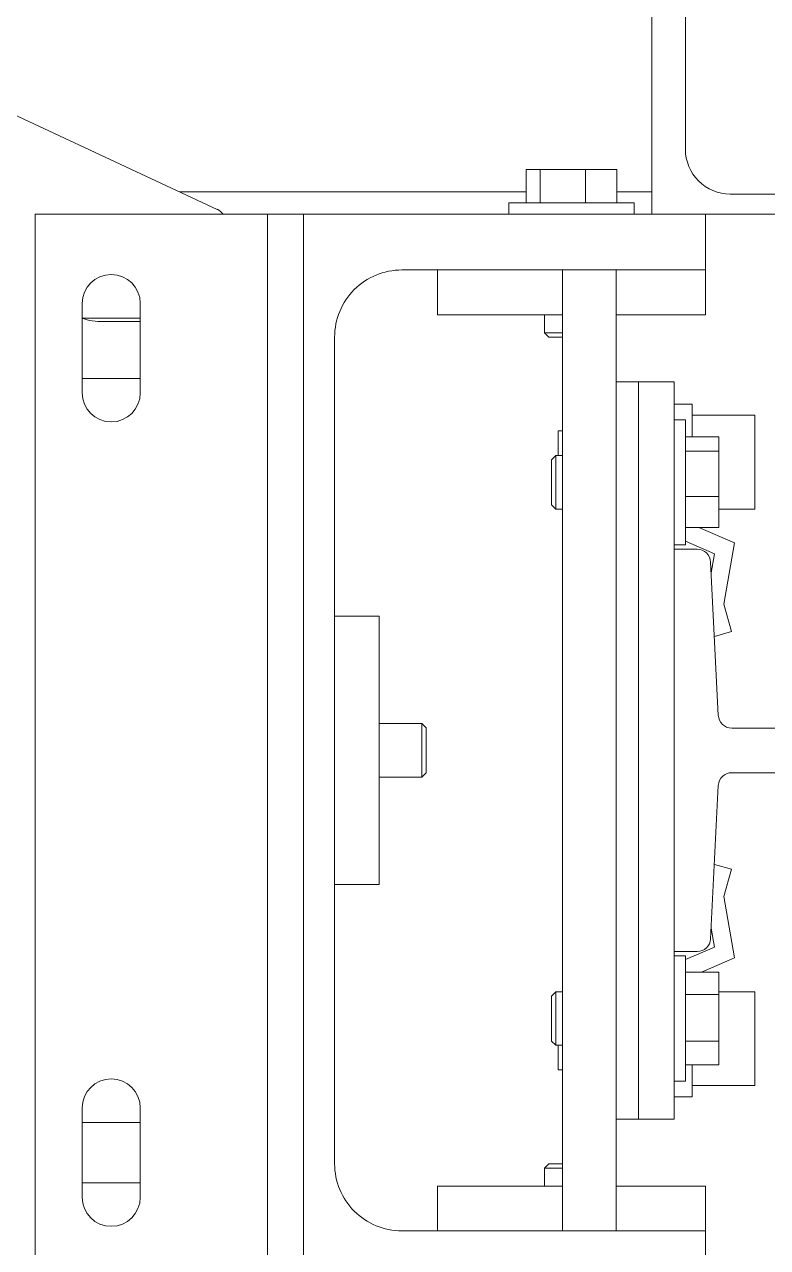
# Model space of a CAD drawing. Header units: millimetres. Extents: x -5 to 111, y -3 to 86.
# Drawn here: x 15.5746 to 15.7409, y 47.8787 to 48.1524 of the extents above; entities that cross this region are included whole.
import ezdxf

# ---------------------------------------------------------------- set-up
doc = ezdxf.new("R2010")
doc.units = ezdxf.units.MM
doc.layers.add('A1I6----E-', color=3, linetype='Continuous', lineweight=25)

# ---------------------------------------------------------------- blocks, each defined once
blk = doc.blocks.new('Gruppe-418')
at = {"layer": 'A1I6----E-', "linetype": 'Continuous', "lineweight": 9}
for p, q in [((-35.18276, 5.56747), (-35.26542, 5.60602)), ((-35.11359, 5.5689), (-35.11359, 5.5764)), ((-35.11049, 5.5764), (-35.11359, 5.5764)), ((-35.11049, 5.5689), (-35.11049, 5.5764)), ((-35.10034, 5.5764), (-35.11049, 5.5764)), ((-35.10034, 5.5689), (-35.10034, 5.5764)), ((-35.09331, 5.5764), (-35.10034, 5.5764)), ((-35.09331, 5.5689), (-35.09331, 5.5764)), ((-35.19117, 5.5714), (-35.11359, 5.5714)), ((-35.09331, 5.5714), (-35.08545, 5.5714)), ((-35.11745, 5.5689), (-35.11745, 5.5664)), ((-35.11379, 5.5689), (-35.11745, 5.5689)), ((-35.08945, 5.5689), (-35.11379, 5.5689)), ((-35.08945, 5.5664), (-35.08945, 5.5689)), ((-35.22345, 5.5664), (-35.22345, 5.3264)), ((-35.22345, 5.5664), (-35.21995, 5.5664)), ((-35.21995, 5.5664), (-35.17845, 5.5664)), ((-35.17845, 5.5664), (-35.17145, 5.5664)), ((-35.17145, 5.5664), (-35.17145, 5.3264)), ((-35.17145, 5.5664), (-35.16795, 5.5664)), ((-35.16795, 5.5664), (-35.16345, 5.5664)), ((-35.13345, 5.5439), (-35.13345, 5.5539)), ((-35.10545, 5.5539), (-35.10545, 5.3389)), ((-35.09345, 5.5539), (-35.09345, 5.3389)), ((-35.07345, 5.5439), (-35.07345, 5.5539)), ((-35.21295, 5.5464), (-35.21295, 5.5264)), ((-35.19995, 5.5264), (-35.19995, 5.5464)), ((-35.19995, 5.54315), (-35.21295, 5.54315)), ((-35.20945, 5.5424), (-35.19995, 5.5424)), ((-35.10545, 5.5439), (-35.13345, 5.5439)), ((-35.10945, 5.5439), (-35.10945, 5.53986)), ((-35.07345, 5.5439), (-35.09345, 5.5439)), ((-35.10945, 5.53986), (-35.10848, 5.5389)), ((-35.10945, 5.53986), (-35.10545, 5.53986)), ((-35.10848, 5.5389), (-35.10545, 5.5389)), ((-35.21295, 5.52965), (-35.19995, 5.52965)), ((-35.08845, 5.5289), (-35.09345, 5.5289)), ((-35.09345, 5.5289), (-35.09345, 5.3639)), ((-35.08045, 5.5289), (-35.08845, 5.5289)), ((-35.08845, 5.5289), (-35.08845, 5.3639)), ((-35.08045, 5.5289), (-35.08045, 5.4914)), ((-35.07645, 5.5239), (-35.08045, 5.5239)), ((-35.07645, 5.51655), (-35.07645, 5.5239)), ((-35.07795, 5.5204), (-35.08045, 5.5204)), ((-35.07795, 5.5144), (-35.07795, 5.5204)), ((-35.06245, 5.5214), (-35.07645, 5.5214)), ((-35.06245, 5.5214), (-35.06245, 5.5004)), ((-35.10545, 5.5179), (-35.10645, 5.5179)), ((-35.10645, 5.5179), (-35.10645, 5.5124)), ((-35.07795, 5.51655), (-35.07045, 5.51655)), ((-35.07045, 5.51338), (-35.07045, 5.51655)), ((-35.10698, 5.5124), (-35.10795, 5.51143)), ((-35.10545, 5.5124), (-35.10698, 5.5124)), ((-35.10698, 5.5124), (-35.10698, 5.50767)), ((-35.07795, 5.4924), (-35.07795, 5.5144)), ((-35.07795, 5.51338), (-35.07045, 5.51338)), ((-35.07045, 5.50322), (-35.07045, 5.51338)), ((-35.10795, 5.51143), (-35.10795, 5.50746)), ((-35.10795, 5.50746), (-35.10795, 5.50136)), ((-35.10698, 5.50767), (-35.10698, 5.5004)), ((-35.10795, 5.50136), (-35.10698, 5.5004)), ((-35.07795, 5.50322), (-35.07045, 5.50322)), ((-35.07045, 5.49624), (-35.07045, 5.50322)), ((-35.10698, 5.5004), (-35.10545, 5.5004)), ((-35.07045, 5.5004), (-35.06245, 5.5004)), ((-35.07795, 5.49624), (-35.07045, 5.49624)), ((-35.06696, 5.49283), (-35.07492, 5.49624)), ((-35.07795, 5.49319), (-35.07145, 5.4904)), ((-35.08045, 5.4924), (-35.07795, 5.4924)), ((-35.07145, 5.4904), (-35.07218, 5.48615)), ((-35.06935, 5.47911), (-35.06696, 5.49283)), ((-35.0676, 5.473), (-35.06935, 5.47911)), ((-35.14645, 5.4764), (-35.15645, 5.4764)), ((-35.14645, 5.4164), (-35.14645, 5.4764)), ((-35.07148, 5.472), (-35.07145, 5.4719)), ((-35.07145, 5.4719), (-35.0676, 5.473)), ((-35.13691, 5.4524), (-35.14645, 5.4524)), ((-35.13595, 5.45143), (-35.13691, 5.4524)), ((-35.13691, 5.45081), (-35.13691, 5.4524)), ((-35.13691, 5.4404), (-35.13691, 5.45081)), ((-35.13595, 5.4501), (-35.13595, 5.45143)), ((-35.13595, 5.44136), (-35.13595, 5.4501)), ((-35.13691, 5.4404), (-35.13595, 5.44136)), ((-35.14645, 5.4404), (-35.13691, 5.4404)), ((-35.07148, 5.42079), (-35.07145, 5.4209)), ((-35.07145, 5.4209), (-35.0676, 5.4198)), ((-35.0676, 5.4198), (-35.06935, 5.41368)), ((-35.14645, 5.4164), (-35.15645, 5.4164)), ((-35.06935, 5.41368), (-35.06696, 5.39997)), ((-35.07145, 5.4024), (-35.07218, 5.40664)), ((-35.08045, 5.4014), (-35.08045, 5.3639)), ((-35.07795, 5.4004), (-35.08045, 5.4004)), ((-35.07795, 5.39961), (-35.07145, 5.4024)), ((-35.07795, 5.40029), (-35.07795, 5.4004)), ((-35.07795, 5.3724), (-35.07795, 5.40029)), ((-35.06696, 5.39997), (-35.07437, 5.39679)), ((-35.07795, 5.39679), (-35.07045, 5.39679)), ((-35.07045, 5.39174), (-35.07045, 5.39679)), ((-35.10698, 5.3924), (-35.10795, 5.39143)), ((-35.10545, 5.3924), (-35.10698, 5.3924)), ((-35.10698, 5.3924), (-35.10698, 5.3865)), ((-35.06245, 5.3924), (-35.07045, 5.3924)), ((-35.06245, 5.3924), (-35.06245, 5.3819)), ((-35.10795, 5.39143), (-35.10795, 5.38648)), ((-35.07795, 5.39174), (-35.07045, 5.39174)), ((-35.07045, 5.38135), (-35.07045, 5.39174)), ((-35.10795, 5.38648), (-35.10795, 5.38136)), ((-35.10698, 5.3865), (-35.10698, 5.3804)), ((-35.10795, 5.38136), (-35.10698, 5.3804)), ((-35.07795, 5.38135), (-35.07045, 5.38135)), ((-35.07045, 5.37601), (-35.07045, 5.38135)), ((-35.06245, 5.3819), (-35.06245, 5.3714)), ((-35.10698, 5.3804), (-35.10545, 5.3804)), ((-35.10645, 5.3804), (-35.10645, 5.3749)), ((-35.07795, 5.37601), (-35.07045, 5.37601)), ((-35.07645, 5.37601), (-35.07645, 5.3689)), ((-35.10645, 5.3749), (-35.10545, 5.3749)), ((-35.08045, 5.3724), (-35.07795, 5.3724)), ((-35.07645, 5.3714), (-35.06245, 5.3714)), ((-35.07645, 5.3689), (-35.08045, 5.3689)), ((-35.21295, 5.3664), (-35.21295, 5.3464)), ((-35.19995, 5.3464), (-35.19995, 5.3664)), ((-35.19995, 5.36315), (-35.21295, 5.36315)), ((-35.08845, 5.3639), (-35.09345, 5.3639)), ((-35.08045, 5.3639), (-35.08845, 5.3639)), ((-35.10848, 5.3539), (-35.10945, 5.35293)), ((-35.10545, 5.3539), (-35.10848, 5.3539)), ((-35.10945, 5.35293), (-35.10945, 5.3489)), ((-35.10545, 5.35293), (-35.10945, 5.35293)), ((-35.21295, 5.34965), (-35.19995, 5.34965)), ((-35.13345, 5.3489), (-35.13345, 5.3389)), ((-35.13345, 5.3489), (-35.10545, 5.3489)), ((-35.09345, 5.3489), (-35.07345, 5.3489)), ((-35.07345, 5.3489), (-35.07345, 5.3389))]:
    blk.add_line(p, q, dxfattribs=at)
at = {"layer": 'A1I6----E-', "linetype": 'Continuous', "lineweight": 9, "flags": 128}
for points in [[(-35.07795, 5.5809), (-35.07795, 5.6214), (-35.08545, 5.6214), (-35.08545, 5.5664), (-34.98545, 5.5664), (-34.98545, 5.6214), (-34.99295, 5.6214), (-34.99295, 5.5809, -0.414214), (-35.00295, 5.5709), (-35.06795, 5.5709, -0.414214)], [(-35.07345, 5.5539), (-35.07345, 5.5664), (-35.16345, 5.5664), (-35.16345, 5.3264), (-35.07345, 5.3264), (-35.07345, 5.3389), (-35.14145, 5.3389, -0.414214), (-35.15645, 5.3539), (-35.15645, 5.5389, -0.414214), (-35.14145, 5.5539)], [(-35.00645, 5.4384), (-35.00545, 5.4394), (-35.00545, 5.4534), (-35.00645, 5.4544), (-35.04745, 5.4544, -0.414214), (-35.05045, 5.4514), (-35.06759, 5.4514, -0.399656), (-35.07059, 5.45425), (-35.0723, 5.48855, 0.399656), (-35.0753, 5.4914), (-35.08045, 5.4914), (-35.08045, 5.4014), (-35.0753, 5.4014, 0.399656), (-35.0723, 5.40425), (-35.07059, 5.43855, -0.399656), (-35.06759, 5.4414), (-35.05045, 5.4414, -0.414214), (-35.04745, 5.4384)]]:
    blk.add_lwpolyline(points, format="xyb", close=True, dxfattribs=at)
at = {"layer": 'A1I6----E-', "linetype": 'Continuous', "lineweight": 9}
blk.add_lwpolyline([(-35.21304, 5.54315), (-35.21132, 5.54259), (-35.20945, 5.5424)], dxfattribs=at)
for centre, radius, start, end in [((-35.18445, 5.56385), 0.004, 39.5737, 65), ((-35.20645, 5.5464), 0.0065, 90, 180), ((-35.20645, 5.5464), 0.0065, 0, 90), ((-35.20645, 5.5264), 0.0065, 180, 270), ((-35.20645, 5.5264), 0.0065, 270, 0), ((-35.20645, 5.3664), 0.0065, 90, 180), ((-35.20645, 5.3664), 0.0065, 0, 90), ((-35.20645, 5.3464), 0.0065, 180, 270), ((-35.20645, 5.3464), 0.0065, 270, 0)]:
    blk.add_arc(centre, radius, start, end, dxfattribs=at)

msp = doc.modelspace()

# ---------------------------------------------------------------- block references
at = {"layer": 'A1I6----E-'}
msp.add_blockref('Gruppe-418', (50.80045, 42.5436), dxfattribs=at)

doc.saveas('drawing.dxf')
